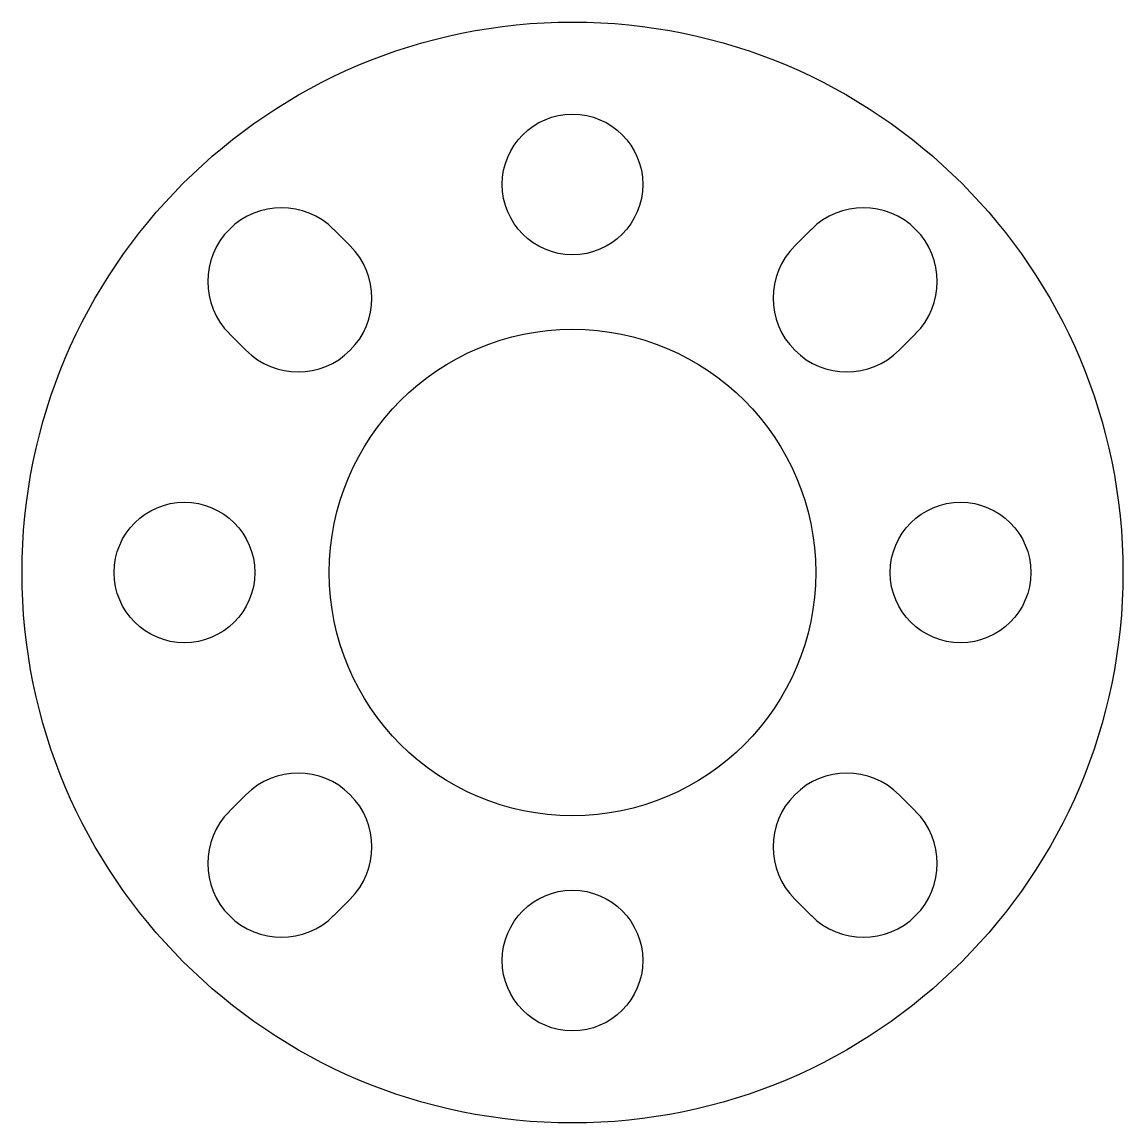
# Model space of a CAD drawing. Header units: millimetres. Extents: x -16.1 to 16.1, y -16.1 to 16.1.
import ezdxf

# ---------------------------------------------------------------- set-up
doc = ezdxf.new("R2010")
doc.units = ezdxf.units.MM

msp = doc.modelspace()

# ---------------------------------------------------------------- linework, layer by layer
at = {"linetype": 'Continuous', "lineweight": 25}
for p, q in [((-6.965, 10.006), (-6.48, 9.52)), ((6.48, 9.52), (6.965, 10.006)), ((-9.52, 6.48), (-10.006, 6.965)), ((10.006, 6.965), (9.52, 6.48)), ((-10.006, -6.965), (-9.52, -6.48)), ((9.52, -6.48), (10.006, -6.965)), ((-6.48, -9.52), (-6.965, -10.006)), ((6.965, -10.006), (6.48, -9.52))]:
    msp.add_line(p, q, dxfattribs=at)
for centre, radius in [((0, 0), 16.05), ((0, 11.314), 2.05), ((0, 0), 7.09), ((-11.314, 0), 2.05), ((11.314, 0), 2.05), ((0, -11.314), 2.05)]:
    msp.add_circle(centre, radius, dxfattribs=at)
for centre, start, end in [((-8.485, 8.485), 45, 225), ((8.485, 8.485), 315, 135), ((-8, 8), 225, 45), ((8, 8), 135, 315), ((-8, -8), 315, 135), ((8, -8), 45, 225), ((-8.485, -8.485), 135, 315), ((8.485, -8.485), 225, 45)]:
    msp.add_arc(centre, 2.15, start, end, dxfattribs=at)

doc.saveas('drawing.dxf')
